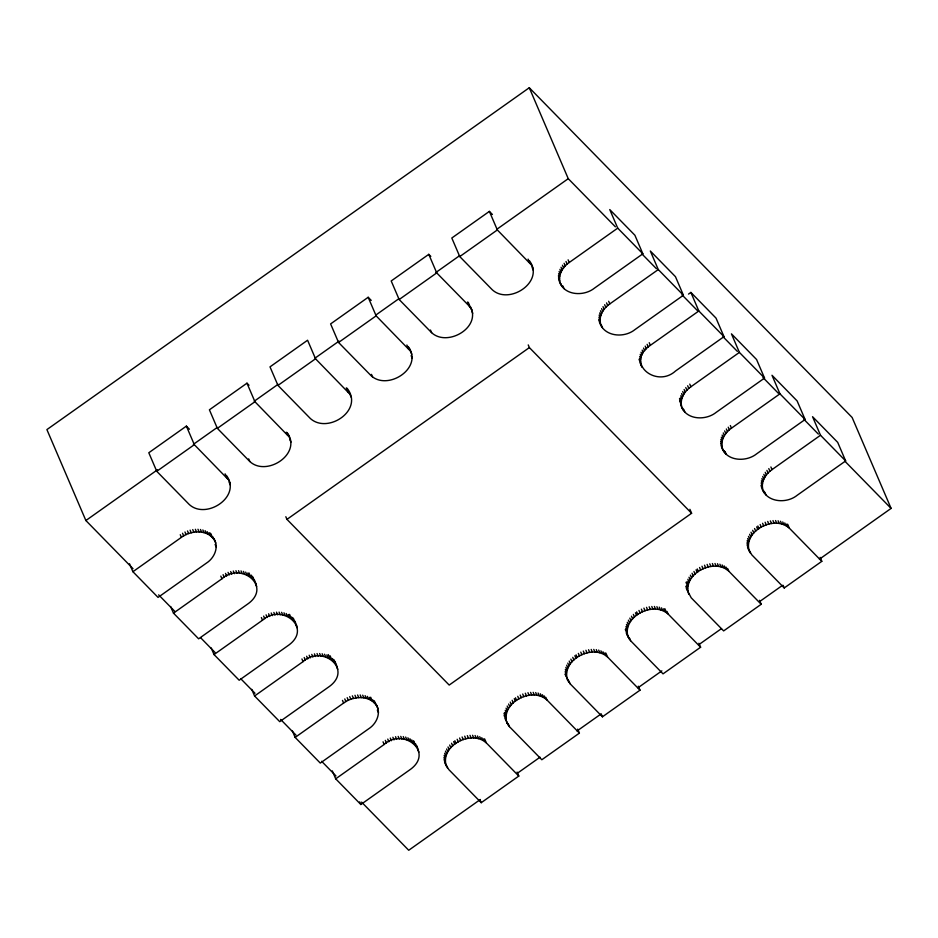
<?xml version="1.0" encoding="UTF-8"?>
<svg xmlns="http://www.w3.org/2000/svg" width="938" height="938" viewBox="0 0 938 938"><rect width="100%" height="100%" fill="white"/><g stroke="black" fill="none" stroke-linecap="round" stroke-linejoin="round"><path stroke-width="1.41" d="M213.794 538.424C219.316 546.971 214.462 557.958 206.536 563.034L158.053 597.4L132.915 571.711L129.503 563.761M376.032 704.121C381.555 712.657 376.689 723.655 368.775 728.732L320.292 763.086L295.142 737.409L292.304 730.772M408.218 346.603C423.859 367.637 387.91 391.357 371.014 375.61L338.559 342.476L330.61 323.915L368.177 297.287L371.225 300.394M446.394 766.205C439.559 745.851 471.474 729.225 486.353 742.931L518.796 776.066L481.229 802.694L448.786 769.559L445.257 763.555M507.001 723.257C500.165 702.902 532.081 686.276 546.96 699.983L579.403 733.117L541.824 759.745L509.381 726.61L505.113 718.719M560.842 284.46C556.984 276.311 562.425 267.107 569.237 262.499L617.72 228.133L609.759 209.573L634.909 235.262L642.858 253.823L594.387 288.177C583.448 296.971 562.624 295.611 558.954 279.911M567.596 680.32C560.76 659.953 592.675 643.339 607.554 657.034L639.997 690.18L602.431 716.808L569.987 683.661L565.145 674.445M601.399 325.885C597.541 317.736 602.982 308.532 609.794 303.912L658.277 269.558L650.315 250.997L675.466 276.687L683.415 295.247L634.944 329.601C623.5 338.888 602.067 336.543 598.948 320.01M690.884 292.422L716.022 318.111L723.984 336.66L675.501 371.026C656.283 388.555 624.38 362.924 650.351 345.336L698.833 310.982L690.884 292.422L688.515 294.098M628.202 637.371C621.366 617.016 653.282 600.39 668.161 614.085L700.604 647.232L663.025 673.859L630.582 640.713L626.502 633.396M682.512 408.722C678.655 400.585 684.107 391.381 690.907 386.761L739.39 352.407L731.441 333.846L756.579 359.524L764.54 378.084L716.057 412.45C705.118 421.244 684.306 419.884 680.625 404.184M688.797 594.422C681.961 574.068 713.877 557.442 728.756 571.148L761.199 604.283L723.632 630.911L691.189 597.776L686.346 588.548M723.069 450.146C719.212 442.009 724.664 432.805 731.464 428.185L779.947 393.831L771.997 375.27L797.136 400.948L805.097 419.509L756.614 453.863C745.675 462.669 724.863 461.297 721.193 445.597M749.403 551.474C742.568 531.119 774.483 514.493 789.362 528.2L821.805 561.334L784.227 587.962L751.784 554.827L748.266 548.824M763.626 491.571C759.768 483.433 765.22 474.229 772.033 469.61L820.504 435.255L812.554 416.695L837.704 442.373L845.654 460.933L797.171 495.287C785.739 504.574 764.294 502.24 761.175 485.696M819.46 559.177L891.1 508.396L852.126 417.469L529.278 87.738L46.9 429.604L85.874 520.531L133.02 568.686M189.417 429.229L186.381 426.122L148.802 452.749L156.763 471.31L189.206 504.445C206.114 520.191 242.051 496.472 226.41 475.437M249.004 385.248L246.975 383.185L209.409 409.812L217.358 428.361L249.813 461.508C266.709 477.243 302.657 453.535 287.016 432.488M430.812 256.414L428.783 254.339L391.205 280.966L399.166 299.527L431.609 332.662C447.215 347.271 481.452 327.596 470.43 306.738M492.427 214.497L489.378 211.39L451.811 238.018L459.761 256.578L492.216 289.713C509.111 305.46 545.06 281.74 529.419 260.705M85.874 520.531L157.514 469.762M193.334 444.378L217.217 427.458M254.233 401.218L278.105 384.299M315.121 358.07L339.005 341.139M376.021 314.91L398.709 298.835M435.724 272.606L459.597 255.675M496.612 229.447L568.252 178.677L529.278 87.738M156.763 471.31L194.33 444.682L186.381 426.122M217.358 428.361L254.937 401.734L246.975 383.185M277.965 385.412L315.531 358.785L307.582 340.236L270.003 366.864L277.965 385.412L310.408 418.559C327.995 434.376 364.343 409.812 347.048 388.215M338.559 342.476L376.138 315.848L368.177 297.287M399.166 299.527L436.733 272.899L428.783 254.339M459.761 256.578L497.339 229.951L489.378 211.39M132.915 571.711L181.397 537.357C191.141 530.017 208.424 529.044 214.931 541.074M689.899 509.299L691.599 513.274L449.196 685.068L286.969 519.371L529.372 347.588L528.235 344.926M173.471 613.135L221.954 578.781C241.16 561.241 273.075 586.883 247.093 604.459L198.622 638.813L173.471 613.135L170.634 606.511M214.028 654.56L262.511 620.206C281.717 602.665 313.632 628.308 287.649 645.883L239.178 680.238L214.028 654.56L211.191 647.935M254.585 695.984L303.068 661.618C322.273 644.089 354.189 669.732 328.218 687.308L279.735 721.662L254.585 695.984L251.747 689.36M295.142 737.409L343.625 703.043C353.368 695.715 370.662 694.741 377.17 706.771M335.698 778.833L384.181 744.467C403.387 726.938 435.302 752.569 409.331 770.157L360.849 804.511L335.698 778.833L332.298 770.872M480.362 799.493L408.722 850.262L361.576 802.107M517.377 773.252L540.065 757.177M577.069 730.948L600.953 714.029M637.969 687.789L661.853 670.869M698.869 644.64L721.545 628.566M759.757 601.481L782.444 585.406M617.72 228.133L642.858 253.823M658.277 269.558L683.415 295.247M698.833 310.982L723.984 336.66M739.39 352.407L764.54 378.084M779.947 393.831L805.097 419.509M820.504 435.255L845.654 460.933M568.252 178.677L615.398 226.82M642.049 254.046L656.401 268.69M682.02 294.86L697.391 310.56M723.01 336.73L737.362 351.387M762.993 377.557L778.364 393.257M803.983 419.427L818.335 434.083M844.974 461.297L891.1 508.396M497.339 229.951L531.119 264.68M529.372 347.588L691.599 513.274M436.733 272.899L469.188 306.034L471.568 309.388M376.138 315.848L409.918 350.578M315.531 358.785L349.311 393.526M254.937 401.734L288.716 436.463M194.33 444.682L228.11 479.412M158.639 594.856L175.043 611.599M200.662 637.77L215.013 652.426M240.632 678.596L254.984 693.252M280.603 719.411L295.974 735.122M321.605 761.281L335.956 775.937M820.105 557.36L821.805 561.334M770.895 466.96L772.033 469.61M768.785 468.601L769.922 471.251M766.897 470.407L768.034 473.057M787.65 524.213L789.362 528.2M765.232 472.33L766.369 474.98M786.619 524.143L787.756 526.793M763.837 474.37L764.974 477.02M784.778 522.947L785.915 525.597M782.726 521.974L783.863 524.623M762.723 476.481L763.849 479.13M780.486 521.247L781.624 523.896M761.89 478.626L763.028 481.276M761.386 480.784L762.524 483.433M778.094 520.766L779.232 523.416M761.187 482.929L762.324 485.579M764.88 492.274L766.018 494.924M761.304 485.016L762.442 487.666M763.544 490.68L764.681 493.329M775.574 520.543L776.711 523.193M772.994 520.578L774.131 523.24M730.339 425.535L731.464 428.185M770.356 520.883L771.493 523.533M728.228 427.177L729.365 429.827M767.718 521.434L768.855 524.084M726.34 428.983L727.466 431.632M765.115 522.243L766.252 524.893M724.675 430.905L725.813 433.567M762.582 523.275L763.72 525.925M723.28 432.946L724.417 435.595M722.154 435.056L723.292 437.706M760.155 524.541L761.293 527.191M721.334 437.202L722.471 439.852M720.83 439.359L721.955 442.021M757.869 526.007L759.006 528.657M783.101 585.312L784.227 587.962M720.63 441.505L721.768 444.155M725.133 451.67L726.27 454.32M724.324 450.85L725.461 453.5M756.661 526.863L757.798 529.513M720.747 443.592L721.885 446.242M722.987 449.255L724.124 451.905M754.562 528.504L755.7 531.154M752.663 530.31L753.8 532.96M689.77 384.111L690.907 386.761M751.01 532.233L752.147 534.883M687.671 385.753L688.809 388.402M749.603 534.273L750.74 536.923M685.772 387.558L686.909 390.208M748.489 536.384L749.626 539.033M684.119 389.493L685.256 392.143M747.668 538.529L748.805 541.179M747.152 540.687L748.29 543.337M682.723 391.521L683.861 394.171M746.953 542.832L748.09 545.482M747.082 544.919L748.207 547.569M749.31 550.583L750.447 553.232M747.516 546.924L748.653 549.574M681.598 393.632L682.735 396.282M680.777 395.777L681.914 398.427M680.261 397.947L681.398 400.596M679.499 398.756L681.199 402.73M683.767 409.425L684.892 412.075M679.616 400.843L681.328 404.829M682.43 407.831L683.568 410.481M649.213 342.687L650.351 345.336M759.499 600.308L761.199 604.283M647.114 344.328L648.252 346.978M645.215 346.134L646.352 348.784M643.562 348.068L644.699 350.718M642.167 350.097L643.304 352.747M641.041 352.207L642.178 354.857M640.22 354.353L641.358 357.003M639.704 356.522L640.842 359.172M639.505 358.656L640.642 361.306M639.059 359.418L640.771 363.405M640.068 362.76L641.205 365.41M640.818 364.648L641.955 367.297M727.618 568.487L728.756 571.148M726.024 567.091L727.161 569.741M724.183 565.895L725.32 568.545M722.119 564.922L723.257 567.572M608.656 301.262L609.794 303.912M719.88 564.195L721.017 566.845M606.558 302.904L607.695 305.565M717.488 563.715L718.625 566.364M604.658 304.709L605.796 307.359M714.979 563.492L716.116 566.142M603.005 306.644L604.142 309.294M712.388 563.527L713.525 566.177M601.598 308.672L602.735 311.322M709.749 563.832L710.887 566.482M600.484 310.783L601.621 313.433M599.663 312.94L600.801 315.59M707.111 564.383L708.249 567.033M599.148 315.098L600.285 317.748M598.948 317.232L600.086 319.893M704.508 565.192L705.646 567.842M599.077 319.33L600.214 321.98M601.317 324.982L602.454 327.632M701.976 566.224L703.113 568.874M568.1 259.838L569.237 262.499M699.549 567.49L700.686 570.14M566.001 261.491L567.138 264.141M697.274 568.944L698.411 571.605M696.066 569.812L697.192 572.461M564.101 263.285L565.239 265.935M693.956 571.453L695.093 574.103M562.448 265.219L563.586 267.869M561.041 267.248L562.179 269.91M692.068 573.247L693.205 575.909M559.927 269.358L561.065 272.008M690.403 575.182L691.54 577.831M559.107 271.516L560.244 274.166M689.008 577.222L690.145 579.872M558.591 273.673L559.728 276.323M558.391 275.819L559.529 278.469M562.894 285.984L564.031 288.634M687.882 579.321L689.02 581.982M558.509 277.906L559.646 280.556M560.748 283.557L561.885 286.207M687.062 581.478L688.199 584.128M685.983 582.31L687.683 586.285M686.358 585.781L687.495 588.431M685.913 586.543L687.613 590.518M698.904 643.257L700.604 647.232M531.025 263.789L532.913 268.327M532.221 267.693L533.359 270.343M528.082 259.111L529.782 263.086M667.024 611.435L668.161 614.085M664.854 608.703L666.555 612.69M663.576 608.844L664.714 611.494M661.525 607.871L662.662 610.521M659.285 607.144L660.422 609.794M656.893 606.663L658.03 609.313M654.384 606.44L655.521 609.09M651.793 606.476L652.93 609.125M649.155 606.78L650.292 609.43M646.517 607.332L647.654 609.981M643.914 608.129L645.051 610.79M641.381 609.172L642.518 611.822M638.954 610.439L640.091 613.089M636.668 611.893L637.805 614.542M635.46 612.76L636.597 615.41M633.361 614.402L634.498 617.052M631.462 616.196L632.599 618.846M629.808 618.13L630.946 620.78M628.401 620.17L629.539 622.82M627.288 622.269L628.425 624.931M626.467 624.427L627.604 627.076M625.951 626.584L627.088 629.234M625.752 628.73L626.889 631.38M629.445 638.063L630.582 640.713M625.306 629.492L627.018 633.467M626.983 633.818L629.246 639.13M626.314 632.822L627.452 635.472M638.297 686.194L639.997 690.18M471.181 308.625L472.318 311.275M468.25 302.329L470.513 307.629M471.615 310.63L472.752 313.28M467.476 302.059L469.188 306.034M605.854 653.059L607.554 657.034M604.822 652.977L605.96 655.639M602.982 651.781L604.119 654.443M600.918 650.82L602.055 653.469M598.679 650.081L599.816 652.742M596.287 649.612L597.424 652.262M593.777 649.389L594.915 652.039M591.186 649.424L592.324 652.074M588.548 649.729L589.685 652.379M585.91 650.28L587.047 652.93M583.307 651.078L584.444 653.727M580.774 652.121L581.912 654.771M578.347 653.376L579.485 656.037M576.073 654.841L577.21 657.491M601.293 714.146L602.431 716.808M574.865 655.697L575.991 658.347M572.755 657.35L573.892 660M430.472 330.012L431.609 332.662M570.867 659.144L572.004 661.794M569.202 661.079L570.339 663.729M567.807 663.107L568.944 665.769M566.681 665.218L567.818 667.868M565.86 667.375L566.998 670.025M565.344 669.533L566.482 672.183M565.157 671.678L566.294 674.328M568.85 681.011L569.987 683.661M565.274 673.765L566.411 676.415M567.513 679.417L568.651 682.067M577.702 729.143L579.403 733.117M409.261 348.35L411.712 354.224M406.881 345.008L408.581 348.983M411.137 355.666L412.274 358.328M545.822 697.333L546.96 699.983M544.216 695.926L545.353 698.576M542.375 694.73L543.512 697.38M540.323 693.768L541.461 696.418M538.084 693.03L539.221 695.679M535.692 692.549L536.829 695.21M533.183 692.338L534.308 694.988M530.591 692.373L531.729 695.023M527.953 692.666L529.091 695.316M525.315 693.229L526.453 695.879M522.712 694.026L523.85 696.676M520.18 695.07L521.317 697.72M517.753 696.324L518.89 698.974M515.466 697.79L516.604 700.44M514.259 698.646L515.396 701.296M512.16 700.287L513.297 702.949M371.471 374.368L372.609 377.017M510.26 702.093L511.398 704.743M508.607 704.028L509.744 706.677M507.2 706.056L508.337 708.706M506.086 708.167L507.224 710.816M505.265 710.324L506.403 712.974M504.75 712.481L505.887 715.131M503.987 713.29L505.688 717.265M508.244 723.96L509.381 726.61M504.105 715.377L505.805 719.364M506.907 722.366L508.044 725.015M517.096 772.091L518.796 776.066M349.229 392.623L351.117 397.173M346.274 387.957L347.986 391.932M484.653 738.956L486.353 742.931M483.621 738.874L484.758 741.524M481.78 737.678L482.918 740.328M479.717 736.705L480.854 739.367M477.477 735.978L478.615 738.628M475.085 735.498L476.223 738.147M472.576 735.275L473.713 737.936M469.985 735.322L471.122 737.971M467.347 735.615L468.484 738.265M464.709 736.178L465.846 738.827M462.106 736.975L463.243 739.625M459.573 738.018L460.71 740.668M457.146 739.273L458.283 741.923M454.871 740.739L456.009 743.388M480.092 800.044L481.229 802.694M453.664 741.595L454.789 744.244M451.553 743.236L452.691 745.886M449.665 745.042L450.791 747.692M448.001 746.976L449.138 749.626M446.605 749.005L447.743 751.655M445.48 751.115L446.617 753.765M444.659 753.261L445.796 755.922M444.143 755.43L445.28 758.08M443.955 757.564L445.093 760.214M444.073 759.651L445.21 762.313M446.312 765.314L447.449 767.964M444.518 761.668L445.644 764.318M288.06 434.247L290.51 440.121M289.819 439.476L290.956 442.126M286.242 432.23L287.38 434.88M416.589 745.534L418.477 750.083M415.534 743.787L416.671 746.437M417.773 749.439L418.911 752.088M413.635 740.868L415.346 744.842M413.4 741.36L414.526 744.01M411.794 739.953L412.931 742.615M409.953 738.757L411.09 741.419M407.901 737.796L409.038 740.445M405.662 737.057L406.799 739.719M403.27 736.588L404.407 739.238M400.749 736.365L401.886 739.015M398.158 736.4L399.295 739.05M395.531 736.705L396.668 739.355M392.893 737.256L394.03 739.906M376.783 706.009L377.92 708.659M374.414 701.038L376.115 705.013M390.29 738.054L391.416 740.703M373.652 700.768L374.79 703.418M377.346 710.101L378.483 712.763M372.832 699.936L373.969 702.585M370.674 697.215L372.374 701.19M387.757 739.097L388.883 741.747M369.396 697.344L370.533 699.994M367.344 696.371L368.482 699.021M385.33 740.352L386.468 743.013M365.105 695.644L366.23 698.294M383.044 741.817L384.181 744.467M362.701 695.164L363.838 697.813M285.832 516.721L286.969 519.371M360.192 694.941L361.329 697.591M357.601 694.976L358.738 697.626M354.974 695.281L356.112 697.931M352.336 695.832L353.474 698.482M248.676 458.858L249.813 461.508M334.901 661.372L337.363 667.235M333.858 659.613L335.558 663.588M349.722 696.629L350.859 699.291M336.66 666.601L337.797 669.251M333.084 659.344L334.221 661.994M332.275 658.511L333.412 661.161M330.106 655.791L331.818 659.766M347.189 697.673L348.326 700.323M328.265 654.595L329.977 658.57M326.787 654.947L327.913 657.597M344.774 698.939L345.911 701.589M324.536 654.22L325.674 656.87M342.487 700.393L343.625 703.043M322.144 653.739L323.282 656.389M319.635 653.516L320.773 656.166M317.044 653.552L318.181 656.201M314.418 653.856L315.543 656.506M311.768 654.407L312.905 657.057M294.919 621.273L296.795 625.822M293.301 618.189L295.001 622.164M309.165 655.216L310.302 657.866M296.103 625.177L297.24 627.827M292.527 617.919L293.664 620.569M291.718 617.087L292.855 619.748M289.549 614.367L291.261 618.341M306.632 656.248L307.77 658.898M288.283 614.496L289.42 617.145M286.219 613.522L287.356 616.172M228.028 478.521L229.916 483.07M229.212 482.425L230.349 485.075M304.205 657.515L305.342 660.164M225.073 473.842L226.785 477.829M283.98 612.795L285.117 615.445M301.93 658.968L303.068 661.618M281.588 612.315L282.725 614.965M279.078 612.092L280.216 614.742M359.711 801.861L360.849 804.511M276.487 612.127L277.625 614.777M273.849 612.432L274.986 615.082M271.211 612.983L272.348 615.633M254.35 579.848L256.238 584.397M252.732 576.764L254.444 580.739M255.546 583.753L256.684 586.402M268.608 613.792L269.745 616.442M251.407 575.17L253.108 579.145M251.161 575.674L252.299 578.324M248.992 572.942L250.692 576.917M266.075 614.824L267.213 617.474M247.726 573.071L248.863 575.721M245.662 572.098L246.8 574.748M263.648 616.09L264.786 618.74M243.423 571.371L244.56 574.021M261.374 617.544L262.511 620.206M241.031 570.89L242.168 573.54M238.522 570.667L239.659 573.317M235.93 570.703L237.068 573.364M233.292 571.008L234.43 573.657M230.654 571.559L231.792 574.208M214.544 540.323L215.681 542.973M212.75 536.665L213.887 539.315M228.051 572.368L229.189 575.017M210.851 533.745L212.551 537.732M215.107 544.415L216.244 547.065M210.03 532.925L211.742 536.899M208.998 532.843L210.135 535.492M225.519 573.399L226.656 576.061M207.157 531.647L208.295 534.297M205.105 530.674L206.243 533.323M223.092 574.666L224.229 577.316M202.866 529.947L204.003 532.596M220.817 576.131L221.954 578.781M200.474 529.466L201.611 532.116M197.965 529.243L199.102 531.893M195.374 529.29L196.511 531.94M192.736 529.583L193.873 532.233M190.097 530.134L191.235 532.796M187.494 530.943L188.632 533.593M184.962 531.987L186.099 534.637M182.535 533.241L183.672 535.891M180.26 534.707L181.397 537.357"/></g></svg>
